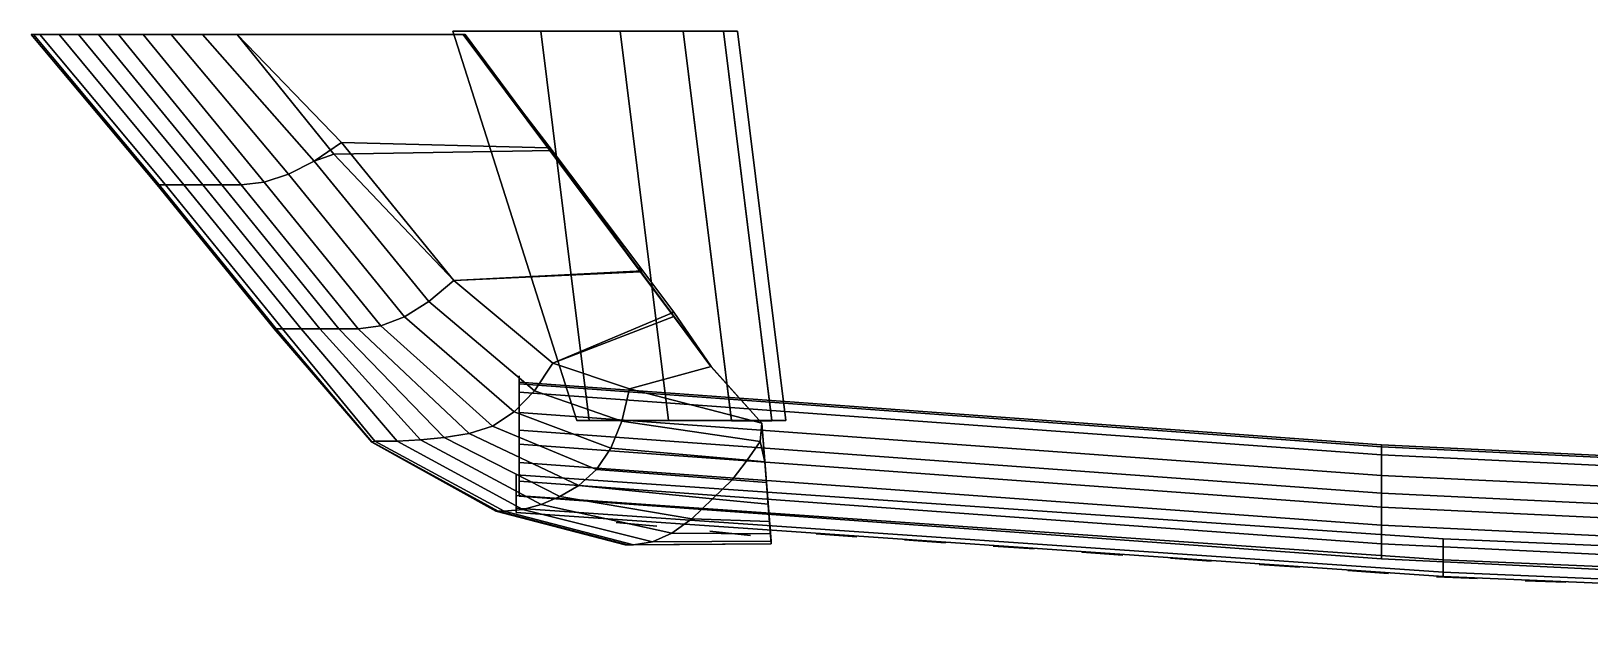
# Model space of a CAD drawing. Extents: x -138 to 138, y -27 to 0.
# Drawn here: x -138 to -68.1, y -26.8 to 0 of the extents above; entities that cross this region are included whole.
import ezdxf

# ---------------------------------------------------------------- set-up
doc = ezdxf.new("R2010")
doc.units = 0
for name, color, linetype in [('COSTURA', 2, 'CONTINUOUS'), ('COURO', 4, 'CONTINUOUS'), ('METAL', 180, 'CONTINUOUS')]:
    doc.layers.add(name, color=color, linetype=linetype)

msp = doc.modelspace()

# ---------------------------------------------------------------- meshes
at = {"layer": 'COSTURA'}
mesh = msp.add_polyface(dxfattribs=at)
corners = [(-111.754, -22.029, 4.713), (-109.93, -22.201, 4.713), (-109.93, -22.201, 5.452), (-111.754, -22.029, 5.452), (112.642, -22.029, 4.713), (112.642, -22.029, 5.452), (110.818, -22.201, 5.452), (110.818, -22.201, 4.713)]
mesh.append_faces([[corners[k] for k in face] for face in [(0, 1, 2, 3), (4, 5, 6, 7)]])
mesh = msp.add_polyface(dxfattribs=at)
corners = [(-111.754, -22.029, -4.341), (-109.93, -22.201, -4.341), (-109.93, -22.201, -3.601), (-111.754, -22.029, -3.601), (112.642, -22.029, -4.341), (112.642, -22.029, -3.601), (110.818, -22.201, -3.601), (110.818, -22.201, -4.341)]
mesh.append_faces([[corners[k] for k in face] for face in [(0, 1, 2, 3), (4, 5, 6, 7)]])
mesh = msp.add_polyface(dxfattribs=at)
corners = [(-107.566, -22.425, 4.713), (-105.743, -22.616, 4.713), (-105.743, -22.616, 5.452), (-107.566, -22.425, 5.452), (108.453, -22.425, 4.713), (108.453, -22.425, 5.452), (106.631, -22.616, 5.452), (106.631, -22.616, 4.713)]
mesh.append_faces([[corners[k] for k in face] for face in [(0, 1, 2, 3), (4, 5, 6, 7)]])
mesh = msp.add_polyface(dxfattribs=at)
corners = [(-107.566, -22.425, -4.341), (-105.743, -22.616, -4.341), (-105.743, -22.616, -3.601), (-107.566, -22.425, -3.601), (108.453, -22.425, -4.341), (108.453, -22.425, -3.601), (106.631, -22.616, -3.601), (106.631, -22.616, -4.341)]
mesh.append_faces([[corners[k] for k in face] for face in [(0, 1, 2, 3), (4, 5, 6, 7)]])
mesh = msp.add_polyface(dxfattribs=at)
corners = [(-100.971, -22.68, 4.749), (-100.971, -22.68, 5.489), (-102.798, -22.551, 5.489), (-102.798, -22.551, 4.749)]
mesh.append_faces([[corners[k] for k in face] for face in [(0, 1, 2, 3)]])
mesh = msp.add_polyface(dxfattribs=at)
corners = [(-100.971, -22.68, -4.401), (-100.971, -22.68, -3.661), (-102.798, -22.551, -3.661), (-102.798, -22.551, -4.401)]
mesh.append_faces([[corners[k] for k in face] for face in [(0, 1, 2, 3)]])
mesh = msp.add_polyface(dxfattribs=at)
corners = [(-96.995, -22.942, 4.749), (-96.995, -22.942, 5.489), (-98.823, -22.817, 5.489), (-98.823, -22.817, 4.749)]
mesh.append_faces([[corners[k] for k in face] for face in [(0, 1, 2, 3)]])
mesh = msp.add_polyface(dxfattribs=at)
corners = [(-96.995, -22.942, -4.401), (-96.995, -22.942, -3.661), (-98.823, -22.817, -3.661), (-98.823, -22.817, -4.401)]
mesh.append_faces([[corners[k] for k in face] for face in [(0, 1, 2, 3)]])
mesh = msp.add_polyface(dxfattribs=at)
corners = [(-93.019, -23.214, 4.749), (-93.019, -23.214, 5.489), (-94.847, -23.091, 5.489), (-94.847, -23.091, 4.749)]
mesh.append_faces([[corners[k] for k in face] for face in [(0, 1, 2, 3)]])
mesh = msp.add_polyface(dxfattribs=at)
corners = [(-93.019, -23.214, -4.401), (-93.019, -23.214, -3.661), (-94.847, -23.091, -3.661), (-94.847, -23.091, -4.401)]
mesh.append_faces([[corners[k] for k in face] for face in [(0, 1, 2, 3)]])
mesh = msp.add_polyface(dxfattribs=at)
corners = [(-89.043, -23.495, 4.749), (-89.043, -23.495, 5.489), (-90.871, -23.37, 5.489), (-90.871, -23.37, 4.749)]
mesh.append_faces([[corners[k] for k in face] for face in [(0, 1, 2, 3)]])
mesh = msp.add_polyface(dxfattribs=at)
corners = [(-89.043, -23.495, -4.401), (-89.043, -23.495, -3.661), (-90.871, -23.37, -3.661), (-90.871, -23.37, -4.401)]
mesh.append_faces([[corners[k] for k in face] for face in [(0, 1, 2, 3)]])
mesh = msp.add_polyface(dxfattribs=at)
corners = [(-85.067, -23.771, 4.749), (-85.067, -23.771, 5.489), (-86.895, -23.636, 5.489), (-86.895, -23.636, 4.749)]
mesh.append_faces([[corners[k] for k in face] for face in [(0, 1, 2, 3)]])
mesh = msp.add_polyface(dxfattribs=at)
corners = [(-85.067, -23.771, -4.401), (-85.067, -23.771, -3.661), (-86.895, -23.636, -3.661), (-86.895, -23.636, -4.401)]
mesh.append_faces([[corners[k] for k in face] for face in [(0, 1, 2, 3)]])
mesh = msp.add_polyface(dxfattribs=at)
corners = [(-81.091, -24.041, 4.749), (-81.091, -24.041, 5.489), (-82.919, -23.919, 5.489), (-82.919, -23.919, 4.749)]
mesh.append_faces([[corners[k] for k in face] for face in [(0, 1, 2, 3)]])
mesh = msp.add_polyface(dxfattribs=at)
corners = [(-81.091, -24.041, -4.401), (-81.091, -24.041, -3.661), (-82.919, -23.919, -3.661), (-82.919, -23.919, -4.401)]
mesh.append_faces([[corners[k] for k in face] for face in [(0, 1, 2, 3)]])
mesh = msp.add_polyface(dxfattribs=at)
corners = [(-77.116, -24.317, 4.749), (-77.116, -24.317, 5.489), (-78.943, -24.186, 5.489), (-78.943, -24.186, 4.749)]
mesh.append_faces([[corners[k] for k in face] for face in [(0, 1, 2, 3)]])
mesh = msp.add_polyface(dxfattribs=at)
corners = [(-77.116, -24.317, -4.401), (-77.116, -24.317, -3.661), (-78.943, -24.186, -3.661), (-78.943, -24.186, -4.401)]
mesh.append_faces([[corners[k] for k in face] for face in [(0, 1, 2, 3)]])
mesh = msp.add_polyface(dxfattribs=at)
corners = [(-73.138, -24.551, 4.749), (-73.138, -24.551, 5.489), (-74.969, -24.471, 5.489), (-74.969, -24.471, 4.749)]
mesh.append_faces([[corners[k] for k in face] for face in [(0, 1, 2, 3)]])
mesh = msp.add_polyface(dxfattribs=at)
corners = [(-73.138, -24.551, -4.401), (-73.138, -24.551, -3.661), (-74.969, -24.471, -3.661), (-74.969, -24.471, -4.401)]
mesh.append_faces([[corners[k] for k in face] for face in [(0, 1, 2, 3)]])
mesh = msp.add_polyface(dxfattribs=at)
corners = [(-69.162, -24.717, 4.749), (-69.162, -24.717, 5.489), (-70.993, -24.649, 5.489), (-70.993, -24.649, 4.749)]
mesh.append_faces([[corners[k] for k in face] for face in [(0, 1, 2, 3)]])
mesh = msp.add_polyface(dxfattribs=at)
corners = [(-69.162, -24.717, -4.401), (-69.162, -24.717, -3.661), (-70.993, -24.649, -3.661), (-70.993, -24.649, -4.401)]
mesh.append_faces([[corners[k] for k in face] for face in [(0, 1, 2, 3)]])
at = {"layer": 'COURO'}
mesh = msp.add_polyface(dxfattribs=at)
corners = [(115.962, -18.527, 10.275), (115.962, -18.248, 10.275), (115.962, -17.895, 10.086), (115.962, -17.615, 10.086), (115.962, -19.344, 9.823), (115.962, -19.064, 9.823), (115.962, -17.106, 8.994), (115.962, -16.827, 8.994), (115.962, -20.178, 8.313), (115.962, -19.898, 8.313), (115.962, -16.184, 5.701), (115.962, -15.905, 5.701), (115.962, -20.849, 5.636), (115.962, -20.569, 5.636), (115.962, -15.821, 3.093), (115.962, -15.541, 3.093), (115.962, -15.738, 0.518), (115.962, -15.459, 0.518), (115.962, -15.821, -2.058), (115.962, -15.541, -2.058), (115.962, -20.849, -4.601), (115.962, -20.569, -4.601), (115.962, -16.184, -4.666), (115.962, -15.905, -4.666), (115.962, -20.178, -7.277), (115.962, -19.898, -7.277), (115.962, -17.106, -7.959), (115.962, -16.827, -7.959), (115.962, -19.344, -8.787), (115.962, -19.064, -8.787), (115.962, -17.895, -9.051), (115.962, -17.615, -9.051), (115.962, -18.527, -9.239), (115.962, -18.248, -9.239), (77.283, -21.346, 10.275), (77.283, -20.714, 10.086), (77.283, -22.162, 9.823), (77.283, -19.925, 8.994), (77.283, -22.997, 8.313), (77.283, -19.003, 5.701), (77.283, -23.668, 5.636), (77.283, -23.668, 5.636), (77.283, -18.639, 3.093), (77.283, -18.557, 0.518), (77.283, -18.639, -2.058), (77.283, -23.668, -4.601), (77.283, -23.668, -4.601), (77.283, -19.003, -4.666), (77.283, -22.997, -7.277), (77.283, -19.925, -7.959), (77.283, -22.162, -8.787), (77.283, -20.714, -9.051), (77.283, -21.346, -9.239), (38.605, -23.205, 10.275), (38.605, -22.573, 10.086), (38.605, -24.021, 9.823), (38.605, -21.784, 8.994), (38.605, -24.856, 8.313), (38.605, -20.862, 5.701), (38.605, -25.527, 5.636), (38.605, -25.527, 5.636), (38.605, -20.498, 3.093), (38.605, -20.416, 0.518), (38.605, -20.498, -2.058), (38.605, -25.527, -4.601), (38.605, -25.527, -4.601), (38.605, -20.862, -4.666), (38.605, -24.856, -7.277), (38.605, -21.784, -7.959), (38.605, -24.021, -8.787), (38.605, -22.573, -9.051), (38.605, -23.205, -9.239), (-0.074, -23.825, 10.275), (-0.074, -23.192, 10.086), (-0.074, -24.641, 9.823), (-0.074, -22.404, 8.994), (-0.074, -25.475, 8.313), (-0.074, -21.482, 5.701), (-0.074, -26.146, 5.636), (-0.074, -26.146, 5.636), (-0.074, -21.118, 3.093), (-0.074, -21.035, 0.518), (-0.074, -21.118, -2.058), (-0.074, -26.146, -4.601), (-0.074, -26.146, -4.601), (-0.074, -21.482, -4.666), (-0.074, -25.475, -7.277), (-0.074, -22.404, -7.959), (-0.074, -24.641, -8.787), (-0.074, -23.192, -9.051), (-0.074, -23.825, -9.239), (-38.752, -23.205, 10.275), (-38.752, -22.573, 10.086), (-38.752, -24.021, 9.823), (-38.752, -21.784, 8.994), (-38.752, -24.856, 8.313), (-38.752, -20.862, 5.701), (-38.752, -25.527, 5.636), (-38.752, -25.527, 5.636), (-38.752, -20.498, 3.093), (-38.752, -20.416, 0.518), (-38.752, -20.498, -2.058), (-38.752, -25.527, -4.601), (-38.752, -25.527, -4.601), (-38.752, -20.862, -4.666), (-38.752, -24.856, -7.277), (-38.752, -21.784, -7.959), (-38.752, -24.021, -8.787), (-38.752, -22.573, -9.051), (-38.752, -23.205, -9.239), (-77.431, -21.346, 10.275), (-77.431, -20.714, 10.086), (-77.431, -22.162, 9.823), (-77.431, -19.925, 8.994), (-77.431, -22.997, 8.313), (-77.431, -19.003, 5.701), (-77.431, -23.668, 5.636), (-77.431, -23.668, 5.636), (-77.431, -18.639, 3.093), (-77.431, -18.557, 0.518), (-77.431, -18.639, -2.058), (-77.431, -23.668, -4.601), (-77.431, -23.668, -4.601), (-77.431, -19.003, -4.666), (-77.431, -22.997, -7.277), (-77.431, -19.925, -7.959), (-77.431, -22.162, -8.787), (-77.431, -20.714, -9.051), (-77.431, -21.346, -9.239), (-116.11, -18.248, 10.275), (-116.11, -17.615, 10.086), (-116.11, -19.064, 9.823), (-116.11, -16.827, 8.994), (-116.11, -19.898, 8.313), (-116.11, -15.905, 5.701), (-116.11, -20.569, 5.636), (-116.11, -20.569, 5.636), (-116.11, -15.541, 3.093), (-116.11, -15.459, 0.518), (-116.11, -15.541, -2.058), (-116.11, -20.569, -4.601), (-116.11, -20.569, -4.601), (-116.11, -15.905, -4.666), (-116.11, -19.898, -7.277), (-116.11, -16.827, -7.959), (-116.11, -19.064, -8.787), (-116.11, -17.615, -9.051), (-116.11, -18.248, -9.239), (-116.11, -18.527, 10.275), (-116.11, -17.895, 10.086), (-116.11, -19.344, 9.823), (-116.11, -17.106, 8.994), (-116.11, -20.178, 8.313), (-116.11, -16.184, 5.701), (-116.11, -20.849, 5.636), (-116.11, -20.849, 5.636), (-116.11, -15.821, 3.093), (-116.11, -15.738, 0.518), (-116.11, -15.821, -2.058), (-116.11, -20.849, -4.601), (-116.11, -20.849, -4.601), (-116.11, -16.184, -4.666), (-116.11, -20.178, -7.277), (-116.11, -17.106, -7.959), (-116.11, -19.344, -8.787), (-116.11, -17.895, -9.051), (-116.11, -18.527, -9.239)]
mesh.append_faces([[corners[k] for k in face] for face in [(135, 154, 152, 133), (133, 152, 150, 131), (130, 149, 151, 132), (134, 153, 156, 137), (21, 20, 24, 25), (25, 24, 28, 29), (29, 28, 32, 33), (33, 32, 30, 31), (31, 30, 26, 27), (27, 26, 22, 23), (23, 22, 18, 19), (19, 18, 16, 17), (13, 12, 20, 21), (131, 150, 148, 129), (129, 148, 149, 130), (132, 151, 153, 134), (17, 16, 14, 15), (13, 9, 8, 12), (9, 5, 4, 8), (3, 7, 6, 2), (11, 15, 14, 10), (140, 143, 162, 159), (143, 145, 164, 162), (145, 147, 166, 164), (147, 146, 165, 166), (146, 144, 163, 165), (144, 142, 161, 163), (142, 139, 158, 161), (139, 138, 157, 158), (136, 141, 160, 155), (5, 1, 0, 4), (1, 3, 2, 0), (7, 11, 10, 6), (138, 137, 156, 157), (114, 152, 154, 116), (112, 150, 152, 114), (113, 151, 149, 111), (118, 156, 153, 115), (48, 24, 20, 45), (50, 28, 24, 48), (52, 32, 28, 50), (51, 30, 32, 52), (49, 26, 30, 51), (47, 22, 26, 49), (44, 18, 22, 47), (43, 16, 18, 44), (46, 20, 12, 41), (110, 148, 150, 112), (111, 149, 148, 110), (115, 153, 151, 113), (42, 14, 16, 43), (95, 114, 116, 97), (76, 95, 97, 78), (57, 76, 78, 59), (38, 57, 59, 40), (8, 38, 40, 12), (93, 112, 114, 95), (74, 93, 95, 76), (55, 74, 76, 57), (36, 55, 57, 38), (4, 36, 38, 8), (94, 113, 111, 92), (75, 94, 92, 73), (56, 75, 73, 54), (37, 56, 54, 35), (6, 37, 35, 2), (99, 118, 115, 96), (80, 99, 96, 77), (61, 80, 77, 58), (42, 61, 58, 39), (14, 42, 39, 10), (67, 48, 45, 64), (86, 67, 64, 83), (105, 86, 83, 102), (124, 105, 102, 121), (162, 124, 121, 159), (69, 50, 48, 67), (88, 69, 67, 86), (107, 88, 86, 105), (126, 107, 105, 124), (164, 126, 124, 162), (71, 52, 50, 69), (90, 71, 69, 88), (109, 90, 88, 107), (128, 109, 107, 126), (166, 128, 126, 164), (70, 51, 52, 71), (89, 70, 71, 90), (108, 89, 90, 109), (127, 108, 109, 128), (165, 127, 128, 166), (68, 49, 51, 70), (87, 68, 70, 89), (106, 87, 89, 108), (125, 106, 108, 127), (163, 125, 127, 165), (66, 47, 49, 68), (85, 66, 68, 87), (104, 85, 87, 106), (123, 104, 106, 125), (161, 123, 125, 163), (63, 44, 47, 66), (82, 63, 66, 85), (101, 82, 85, 104), (120, 101, 104, 123), (158, 120, 123, 161), (62, 43, 44, 63), (81, 62, 63, 82), (100, 81, 82, 101), (119, 100, 101, 120), (157, 119, 120, 158), (65, 46, 41, 60), (84, 65, 60, 79), (103, 84, 79, 98), (122, 103, 98, 117), (160, 122, 117, 155), (91, 110, 112, 93), (72, 91, 93, 74), (53, 72, 74, 55), (34, 53, 55, 36), (0, 34, 36, 4), (92, 111, 110, 91), (73, 92, 91, 72), (54, 73, 72, 53), (35, 54, 53, 34), (2, 35, 34, 0), (96, 115, 113, 94), (77, 96, 94, 75), (58, 77, 75, 56), (39, 58, 56, 37), (10, 39, 37, 6), (61, 42, 43, 62), (80, 61, 62, 81), (99, 80, 81, 100), (118, 99, 100, 119), (156, 118, 119, 157)]])
mesh = msp.add_polyface(dxfattribs=at)
corners = [(116.097, -19.893, 7.136), (116.097, -19.893, 7.136), (116.097, -19.893, 7.136), (116.097, -20.83, 6.907), (116.097, -20.83, 6.907), (116.097, -20.83, 6.907), (116.097, -21.392, 6.22), (116.097, -21.392, 6.22), (116.097, -21.392, 6.22), (116.097, -21.58, 5.076), (116.097, -21.58, 5.076), (116.097, -21.58, 5.076), (116.097, -21.58, 0.538), (116.097, -21.58, 0.538), (116.097, -21.58, -4), (116.097, -21.58, -4), (116.097, -21.58, -4), (116.097, -21.392, -5.144), (116.097, -21.392, -5.144), (116.097, -21.392, -5.144), (116.097, -20.83, -5.831), (116.097, -20.83, -5.831), (116.097, -20.83, -5.831), (116.097, -19.893, -6.06), (116.097, -19.893, -6.06), (116.097, -19.893, -6.06), (116.097, -19.893, 0.538), (116.097, -19.893, 0.538), (80.22, -23.708, 6.907), (80.22, -23.708, 6.907), (80.22, -23.708, 6.907), (80.22, -23.708, 6.907), (80.22, -24.27, 6.22), (80.22, -24.27, 6.22), (80.22, -24.27, 6.22), (80.22, -24.27, 6.22), (80.22, -24.457, 5.076), (80.22, -24.457, 5.076), (80.22, -24.457, 5.076), (80.22, -24.457, 0.538), (80.22, -24.457, -4), (80.22, -24.457, -4), (80.22, -24.457, -4), (80.22, -24.27, -5.144), (80.22, -24.27, -5.144), (80.22, -24.27, -5.144), (80.22, -24.27, -5.144), (80.22, -23.708, -5.831), (80.22, -23.708, -5.831), (80.22, -23.708, -5.831), (80.22, -23.708, -5.831), (80.22, -22.771, 7.136), (80.22, -22.771, 7.136), (80.22, -22.771, 7.136), (80.22, -22.771, -6.06), (80.22, -22.771, -6.06), (80.22, -22.771, -6.06), (80.22, -22.771, 0.538), (43.204, -24.497, 7.136), (43.204, -24.497, 7.136), (43.204, -24.497, 7.136), (43.204, -25.434, 6.907), (43.204, -25.434, 6.907), (43.204, -25.434, 6.907), (43.204, -25.434, 6.907), (43.204, -25.996, 6.22), (43.204, -25.996, 6.22), (43.204, -25.996, 6.22), (43.204, -25.996, 6.22), (43.204, -26.184, 5.076), (43.204, -26.184, 5.076), (43.204, -26.184, 5.076), (43.204, -26.184, 0.538), (43.204, -26.184, -4), (43.204, -26.184, -4), (43.204, -26.184, -4), (43.204, -25.996, -5.144), (43.204, -25.996, -5.144), (43.204, -25.996, -5.144), (43.204, -25.996, -5.144), (43.204, -25.434, -5.831), (43.204, -25.434, -5.831), (43.204, -25.434, -5.831), (43.204, -25.434, -5.831), (43.204, -24.497, -6.06), (43.204, -24.497, -6.06), (43.204, -24.497, -6.06), (43.204, -24.497, 0.538), (5.05, -25.073, 7.136), (5.05, -25.073, 7.136), (5.05, -25.073, 7.136), (5.05, -26.01, 6.907), (5.05, -26.01, 6.907), (5.05, -26.01, 6.907), (5.05, -26.01, 6.907), (5.05, -26.572, 6.22), (5.05, -26.572, 6.22), (5.05, -26.572, 6.22), (5.05, -26.572, 6.22), (5.05, -26.759, 5.076), (5.05, -26.759, 5.076), (5.05, -26.759, 5.076), (5.05, -26.759, 0.538), (5.05, -26.759, -4), (5.05, -26.759, -4), (5.05, -26.759, -4), (5.05, -26.572, -5.144), (5.05, -26.572, -5.144), (5.05, -26.572, -5.144), (5.05, -26.572, -5.144), (5.05, -26.01, -5.831), (5.05, -26.01, -5.831), (5.05, -26.01, -5.831), (5.05, -26.01, -5.831), (5.05, -25.073, -6.06), (5.05, -25.073, -6.06), (5.05, -25.073, -6.06), (5.05, -25.073, 0.538), (-34.243, -24.497, 7.136), (-34.243, -24.497, 7.136), (-34.243, -24.497, 7.136), (-34.243, -24.497, -6.06), (-34.243, -24.497, -6.06), (-34.243, -24.497, -6.06), (-34.243, -25.434, 6.907), (-34.243, -25.434, 6.907), (-34.243, -25.434, 6.907), (-34.243, -25.434, 6.907), (-34.243, -25.996, 6.22), (-34.243, -25.996, 6.22), (-34.243, -25.996, 6.22), (-34.243, -25.996, 6.22), (-34.243, -26.184, 5.076), (-34.243, -26.184, 5.076), (-34.243, -26.184, 5.076), (-34.243, -26.184, 0.538), (-34.243, -24.497, 0.538), (-34.243, -26.184, -4), (-34.243, -26.184, -4), (-34.243, -26.184, -4), (-34.243, -25.996, -5.144), (-34.243, -25.996, -5.144), (-34.243, -25.996, -5.144), (-34.243, -25.996, -5.144), (-34.243, -25.434, -5.831), (-34.243, -25.434, -5.831), (-34.243, -25.434, -5.831), (-34.243, -25.434, -5.831), (-74.674, -22.771, 7.136), (-74.674, -22.771, 7.136), (-74.674, -22.771, 7.136), (-74.674, -22.771, 0.538), (-74.674, -22.771, -6.06), (-74.674, -22.771, -6.06), (-74.674, -22.771, -6.06), (-74.674, -23.708, 6.907), (-74.674, -23.708, 6.907), (-74.674, -23.708, 6.907), (-74.674, -23.708, 6.907), (-74.674, -24.27, 6.22), (-74.674, -24.27, 6.22), (-74.674, -24.27, 6.22), (-74.674, -24.27, 6.22), (-74.674, -24.457, 5.076), (-74.674, -24.457, 5.076), (-74.674, -24.457, 5.076), (-74.674, -24.457, 0.538), (-74.674, -24.457, -4), (-74.674, -24.457, -4), (-74.674, -24.457, -4), (-74.674, -24.27, -5.144), (-74.674, -24.27, -5.144), (-74.674, -24.27, -5.144), (-74.674, -24.27, -5.144), (-74.674, -23.708, -5.831), (-74.674, -23.708, -5.831), (-74.674, -23.708, -5.831), (-74.674, -23.708, -5.831), (-116.245, -19.893, 7.136), (-116.245, -19.893, 7.136), (-116.245, -19.893, 7.136), (-116.245, -20.83, 6.907), (-116.245, -20.83, 6.907), (-116.245, -20.83, 6.907), (-116.245, -21.392, 6.22), (-116.245, -21.392, 6.22), (-116.245, -21.392, 6.22), (-116.245, -21.58, 5.076), (-116.245, -21.58, 5.076), (-116.245, -21.58, 5.076), (-116.245, -21.58, 0.538), (-116.245, -21.58, 0.538), (-116.245, -19.893, 0.538), (-116.245, -19.893, 0.538), (-116.245, -21.58, -4), (-116.245, -21.58, -4), (-116.245, -21.58, -4), (-116.245, -21.392, -5.144), (-116.245, -21.392, -5.144), (-116.245, -21.392, -5.144), (-116.245, -20.83, -5.831), (-116.245, -20.83, -5.831), (-116.245, -20.83, -5.831), (-116.245, -19.893, -6.06), (-116.245, -19.893, -6.06), (-116.245, -19.893, -6.06)]
mesh.append_faces([[corners[k] for k in face] for face in [(205, 202, 199, 196), (205, 196, 191, 193), (14, 17, 20, 23), (14, 23, 26, 12), (186, 183, 180, 189), (191, 189, 180, 193), (3, 6, 9, 0), (26, 0, 9, 12), (57, 27, 25, 56), (54, 24, 22, 49), (43, 18, 16, 40), (47, 21, 19, 44), (41, 15, 13, 39), (39, 13, 10, 37), (30, 5, 1, 51), (36, 11, 7, 32), (33, 8, 4, 28), (53, 2, 27, 57), (87, 57, 56, 86), (117, 87, 86, 115), (136, 117, 115, 121), (151, 136, 121, 152), (192, 151, 152, 203), (84, 55, 50, 82), (114, 85, 83, 111), (122, 116, 112, 144), (153, 123, 145, 174), (204, 154, 175, 200), (76, 45, 42, 73), (106, 78, 75, 103), (141, 109, 105, 137), (171, 143, 139, 167), (198, 173, 169, 194), (80, 48, 46, 77), (110, 81, 79, 107), (146, 113, 108, 140), (176, 147, 142, 170), (201, 177, 172, 197), (74, 41, 39, 72), (104, 74, 72, 102), (138, 104, 102, 135), (168, 138, 135, 166), (195, 168, 166, 190), (72, 39, 37, 70), (102, 72, 70, 100), (135, 102, 100, 133), (166, 135, 133, 164), (190, 166, 164, 188), (63, 31, 52, 58), (92, 64, 59, 88), (124, 93, 90, 119), (155, 125, 120, 149), (181, 156, 150, 179), (69, 38, 34, 65), (99, 71, 67, 95), (132, 101, 98, 129), (163, 134, 131, 160), (187, 165, 162, 185), (66, 35, 29, 61), (96, 68, 62, 91), (128, 97, 94, 126), (159, 130, 127, 157), (184, 161, 158, 182), (60, 53, 57, 87), (89, 60, 87, 117), (118, 89, 117, 136), (148, 118, 136, 151), (178, 148, 151, 192)]])
at = {"layer": 'METAL'}
mesh = msp.add_polyface(dxfattribs=at)
corners = [(-132.977, -0.142, -12.576), (-134.083, -0.142, -11.469), (-118.618, -0.142, -14), (-131.72, -0.142, -13.367), (-130.313, -0.142, -13.842), (-128.755, -0.142, -14), (-125.306, -5.824, -13.313), (-124.431, -5.522, -14), (-119.04, -11.183, -13.465), (-120.171, -12.13, -13.313), (-130.313, -0.142, -13.842), (-128.755, -0.142, -14), (-126.463, -6.417, -12.856), (-121.262, -12.807, -12.856), (-127.554, -6.772, -12.095), (-122.314, -13.213, -12.095), (-128.579, -6.89, -11.029), (-123.326, -13.348, -11.029), (-131.72, -0.142, -13.367), (-132.977, -0.142, -12.576), (-134.083, -0.142, -11.469), (-118.596, -0.142, -11.62), (-134.986, -0.142, -10.196), (-118.54, -0.142, -2.098), (-118.543, -0.142, -4.478), (-137.612, -0.142, -4.478), (-137.903, -0.142, -2.098), (-131.147, -6.89, -6.438), (-131.977, -6.89, -4.298), (-137.612, -0.142, -4.478), (-136.75, -0.142, -6.701), (-118.576, -0.142, -9.239), (-135.874, -0.142, -8.607), (-118.558, -0.142, -6.859), (-136.75, -0.142, -6.701), (-118.539, -0.142, 0.282), (-138, -0.142, 0.282), (-132.257, -6.89, -2.007), (-132.35, -6.89, 0.285), (-138, -0.142, 0.282), (-137.903, -0.142, -2.098), (-130.304, -6.89, -8.273), (-135.874, -0.142, -8.607), (-129.448, -6.89, -9.803), (-134.986, -0.142, -10.196), (-118.618, -0.142, 14.565), (-134.083, -0.142, 12.034), (-132.977, -0.142, 13.141), (-131.72, -0.142, 13.932), (-130.313, -0.142, 14.406), (-128.755, -0.142, 14.565), (-125.306, -5.824, 13.883), (-120.171, -12.13, 13.883), (-119.04, -11.183, 14.035), (-124.085, -4.996, 14.035), (-130.313, -0.142, 14.406), (-128.755, -0.142, 14.565), (-126.463, -6.417, 13.426), (-121.262, -12.807, 13.426), (-127.554, -6.772, 12.665), (-122.314, -13.213, 12.665), (-131.72, -0.142, 13.932), (-132.977, -0.142, 13.141), (-134.083, -0.142, 12.034), (-128.579, -6.89, 11.599), (-118.596, -0.142, 12.184), (-134.986, -0.142, 10.761), (-118.54, -0.142, 2.663), (-137.903, -0.142, 2.663), (-137.612, -0.142, 5.043), (-118.543, -0.142, 5.043), (-131.147, -6.89, 7.008), (-136.75, -0.142, 7.265), (-137.612, -0.142, 5.043), (-131.977, -6.89, 4.869), (-118.576, -0.142, 9.804), (-135.874, -0.142, 9.171), (-118.558, -0.142, 7.423), (-136.75, -0.142, 7.265), (-132.257, -6.89, 2.577), (-137.903, -0.142, 2.663), (-130.304, -6.89, 8.843), (-135.874, -0.142, 9.171), (-129.448, -6.89, 10.373), (-134.986, -0.142, 10.761), (-114.636, -5.355, -13.848), (-118.618, -0.142, -14), (-118.596, -0.142, -11.62), (-114.636, -5.46, -11.492), (-118.576, -0.142, -9.239), (-114.639, -5.44, -9.139), (-118.558, -0.142, -6.859), (-114.643, -5.419, -6.785), (-118.543, -0.142, -4.478), (-114.648, -5.398, -4.43), (-118.54, -0.142, -2.098), (-114.664, -5.378, -2.074), (-118.539, -0.142, 0.282), (-114.679, -5.357, 0.283), (-118.54, -0.142, 2.663), (-114.696, -5.337, 2.641), (-118.618, -0.142, -14), (-114.636, -5.355, -13.848), (-118.543, -0.142, 5.043), (-114.709, -5.316, 4.991), (-118.558, -0.142, 7.423), (-114.734, -5.296, 7.346), (-118.576, -0.142, 9.804), (-114.761, -5.275, 9.701), (-118.596, -0.142, 12.184), (-114.789, -5.255, 12.056), (-118.618, -0.142, 14.565), (-114.819, -5.234, 14.398), (-118.618, -0.142, 14.565), (-114.819, -5.234, 14.398), (-110.57, -10.747, -13.689), (-110.672, -10.793, 14.215), (-112.966, -17.465, -11.712), (-113.525, -17.465, -12.337), (-119.08, 0, -12.337), (-115.137, 0, -11.712), (-113.525, -17.465, 13.181), (-112.966, -17.465, 12.556), (-115.137, 0, 12.556), (-119.08, 0, 13.181), (-111.58, 0, -9.9), (-115.137, 0, -11.712), (-119.08, 0, -12.337), (-119.08, 0, 13.181), (-115.137, 0, 12.556), (-106.945, 0, -3.521)]
mesh.append_faces([[corners[k] for k in face] for face in [(0, 1, 2, 3), (4, 3, 2, 5), (6, 7, 8, 9), (10, 11, 7, 6), (12, 6, 9, 13), (14, 12, 13, 15), (16, 14, 15, 17), (18, 10, 6, 12), (19, 18, 12, 14), (20, 19, 14, 16), (21, 2, 1, 22), (23, 24, 25, 26), (27, 28, 29, 30), (31, 21, 22, 32), (33, 31, 32, 34), (24, 33, 34, 25), (35, 23, 26, 36), (37, 38, 39, 40), (28, 37, 40, 29), (41, 27, 30, 42), (43, 41, 42, 44), (16, 43, 44, 20), (45, 46, 47, 48), (45, 48, 49, 50), (51, 52, 53, 54), (55, 51, 54, 56), (57, 58, 52, 51), (59, 60, 58, 57), (61, 57, 51, 55), (62, 59, 57, 61), (63, 64, 59, 62), (65, 66, 46, 45), (67, 68, 69, 70), (71, 72, 73, 74), (75, 76, 66, 65), (77, 78, 76, 75), (70, 69, 78, 77), (35, 36, 68, 67), (79, 80, 39, 38), (74, 73, 80, 79), (81, 82, 72, 71), (83, 84, 82, 81), (64, 63, 84, 83), (85, 86, 87, 88), (88, 87, 89, 90), (90, 89, 91, 92), (91, 93, 94, 92), (93, 95, 96, 94), (95, 97, 98, 96), (97, 99, 100, 98), (7, 11, 101, 102), (99, 103, 104, 100), (103, 105, 106, 104), (105, 107, 108, 106), (107, 109, 110, 108), (109, 111, 112, 110), (113, 56, 54, 114), (102, 115, 8, 7), (53, 116, 114, 54), (117, 118, 119, 120), (121, 122, 123, 124), (125, 126, 127, 127), (127, 128, 129, 130)]])
mesh = msp.add_polyface(dxfattribs=at)
corners = [(-105.222, -17.581, -13.465), (-111.166, -16.048, -13.465), (-107.503, -15.041, -13.564), (-105.221, -17.581, -11.173), (-105.222, -17.581, -13.465), (-107.503, -15.041, -13.564), (-107.503, -15.041, -11.261), (-105.225, -17.579, -2.007), (-105.221, -17.58, -4.298), (-107.503, -15.041, -4.341), (-107.511, -15.042, -2.029), (-105.221, -17.58, -8.882), (-107.503, -15.041, -8.957), (-105.221, -17.58, -6.59), (-107.503, -15.041, -6.65), (-105.229, -17.579, 0.285), (-107.513, -15.042, 0.284), (-111.166, -16.048, 14.035), (-105.222, -17.581, 14.035), (-107.503, -15.041, 14.076), (-107.503, -15.041, 4.894), (-105.221, -17.58, 4.868), (-105.225, -17.579, 2.577), (-107.515, -15.042, 2.6), (-105.222, -17.581, 14.035), (-105.221, -17.581, 11.744), (-107.503, -15.041, 11.811), (-107.503, -15.041, 14.076), (-105.221, -17.58, 9.452), (-107.503, -15.041, 9.505), (-105.221, -17.58, 7.16), (-107.503, -15.041, 7.199), (-114.595, -14.89, -13.465), (-109.168, -12.595, -13.635), (-110.672, -10.793, 14.215), (-110.681, -10.773, 11.918), (-114.789, -5.255, 12.056), (-114.819, -5.234, 14.398), (-110.69, -10.753, 9.591), (-114.761, -5.275, 9.701), (-110.7, -10.732, 7.264), (-114.734, -5.296, 7.346), (-110.711, -10.712, 4.937), (-114.709, -5.316, 4.991), (-110.734, -10.691, 2.618), (-114.696, -5.337, 2.641), (-110.747, -10.671, 0.284), (-114.679, -5.357, 0.283), (-110.761, -10.65, -2.049), (-114.664, -5.378, -2.074), (-110.772, -10.63, -4.381), (-114.648, -5.398, -4.43), (-110.792, -10.609, -6.712), (-114.643, -5.419, -6.785), (-110.812, -10.589, -9.041), (-114.639, -5.44, -9.139), (-110.833, -10.569, -11.369), (-114.636, -5.46, -11.492), (-110.57, -10.747, -13.689), (-114.636, -5.355, -13.848), (-109.186, -12.781, 11.867), (-109.177, -12.797, 14.149), (-109.196, -12.764, 9.55), (-109.205, -12.747, 7.234), (-109.216, -12.73, 4.917), (-109.238, -12.713, 2.61), (-109.249, -12.696, 0.284), (-109.26, -12.679, -2.04), (-109.266, -12.662, -4.363), (-109.281, -12.646, -6.683), (-109.296, -12.629, -9.002), (-109.312, -12.612, -11.32), (-109.168, -12.595, -13.635), (-109.177, -12.797, 14.149), (-114.595, -14.89, 14.035), (-104.15, -17.465, 0.422), (-104.775, -17.465, -3.521), (-106.945, 0, -3.521), (-106.321, 0, 0.422), (-106.587, -17.465, -7.078), (-108.758, 0, -7.078), (-109.41, -17.465, -9.9), (-111.58, 0, -9.9), (-112.966, -17.465, -11.712), (-115.137, 0, -11.712), (-112.966, -17.465, 12.556), (-109.41, -17.465, 10.744), (-111.58, 0, 10.744), (-115.137, 0, 12.556), (-106.587, -17.469, 7.921), (-108.758, 0, 7.921), (-104.775, -17.469, 4.365), (-106.945, 0, 4.365), (-106.945, 0, -3.521), (-108.758, 0, -7.078), (-111.58, 0, -9.9), (-119.08, 0, -12.337), (-115.137, 0, 12.556), (-111.58, 0, 10.744), (-108.758, 0, 7.921), (-106.945, 0, 4.365), (-106.321, 0, 0.422)]
mesh.append_faces([[corners[k] for k in face] for face in [(0, 1, 2, 2), (3, 4, 5, 6), (7, 8, 9, 10), (11, 3, 6, 12), (13, 11, 12, 14), (8, 13, 14, 9), (15, 7, 10, 16), (17, 18, 19, 19), (20, 21, 22, 23), (24, 25, 26, 27), (25, 28, 29, 26), (28, 30, 31, 29), (30, 21, 20, 31), (22, 15, 16, 23), (2, 1, 32, 33), (34, 35, 36, 37), (35, 38, 39, 36), (38, 40, 41, 39), (40, 42, 43, 41), (42, 44, 45, 43), (44, 46, 47, 45), (46, 48, 49, 47), (48, 50, 51, 49), (51, 50, 52, 53), (53, 52, 54, 55), (55, 54, 56, 57), (56, 58, 59, 57), (27, 26, 60, 61), (26, 29, 62, 60), (29, 31, 63, 62), (31, 20, 64, 63), (20, 23, 65, 64), (23, 16, 66, 65), (66, 16, 10, 67), (67, 10, 9, 68), (68, 9, 14, 69), (69, 14, 12, 70), (70, 12, 6, 71), (71, 6, 5, 72), (58, 56, 71, 72), (71, 56, 54, 70), (70, 54, 52, 69), (69, 52, 50, 68), (68, 50, 48, 67), (67, 48, 46, 66), (66, 46, 44, 65), (65, 44, 42, 64), (42, 40, 63, 64), (40, 38, 62, 63), (38, 35, 60, 62), (35, 34, 61, 60), (17, 19, 73, 74), (75, 76, 77, 78), (76, 79, 80, 77), (79, 81, 82, 80), (81, 83, 84, 82), (85, 86, 87, 88), (86, 89, 90, 87), (89, 91, 92, 90), (91, 75, 78, 92), (93, 94, 95, 96), (97, 98, 99, 93), (93, 99, 100, 101)]])
mesh = msp.add_polyface(dxfattribs=at)
corners = [(-104.802, -22.99, -2.58), (-104.802, -22.99, -2.007), (-104.802, -22.99, 0.285), (-104.802, -22.99, -2.007), (-104.802, -22.99, 2.577), (-104.802, -22.99, 3.15), (-104.802, -22.99, 4.869), (105.074, -17.581, -13.465), (105.152, -18.405, -13.314), (104.941, -19.315, -12.858), (104.869, -20.246, -12.1), (104.792, -21.22, -11.038), (105.152, -18.405, -13.314), (105.743, -19.243, -12.861), (104.941, -19.315, -12.858), (104.869, -20.246, -12.1), (106.414, -20.127, -12.111), (104.792, -21.22, -11.038), (107.296, -20.971, -11.067), (104.654, -22.99, -4.298), (104.654, -22.99, -2.58), (104.654, -22.99, -4.298), (105.073, -17.58, -4.298), (104.654, -22.99, -2.007), (105.077, -17.579, -2.007), (104.663, -22.879, -6.438), (109.992, -22.909, -6.44), (110.83, -23.038, -4.298), (104.654, -22.99, -4.298), (105.073, -17.581, -11.173), (107.355, -15.041, -11.261), (107.355, -15.041, -13.564), (105.074, -17.581, -13.465), (105.077, -17.579, -2.007), (107.363, -15.042, -2.029), (107.355, -15.041, -4.341), (105.073, -17.58, -4.298), (104.732, -21.994, -9.808), (105.073, -17.581, -11.173), (104.654, -22.99, -2.007), (104.654, -22.99, -2.58), (104.654, -22.99, -4.298), (104.654, -22.99, -2.58), (104.654, -22.99, -2.007), (104.654, -22.99, -4.298), (104.654, -22.99, 0.285), (104.654, -22.99, -2.007), (104.654, -22.99, 0.285), (105.081, -17.579, 0.285), (111.11, -23.038, -2.007), (104.654, -22.99, -2.007), (104.689, -22.547, -8.275), (109.123, -22.521, -8.282), (104.732, -21.994, -9.808), (108.224, -21.875, -9.825), (105.073, -17.58, -8.882), (107.355, -15.041, -8.957), (105.073, -17.58, -6.59), (107.355, -15.041, -6.65), (105.081, -17.579, 0.285), (107.365, -15.042, 0.284), (104.689, -22.547, -8.275), (105.073, -17.58, -8.882), (104.663, -22.879, -6.438), (105.073, -17.58, -6.59), (111.018, -16.048, 14.035), (107.355, -15.041, 14.076), (105.074, -17.581, 14.035), (105.074, -17.581, 14.035), (104.792, -21.22, 11.608), (104.869, -20.246, 12.67), (104.941, -19.315, 13.429), (105.152, -18.405, 13.884), (105.074, -17.581, 14.035), (104.941, -19.315, 13.429), (107.355, -15.041, 4.894), (107.367, -15.042, 2.6), (105.077, -17.579, 2.577), (105.073, -17.58, 4.868), (105.152, -18.405, 13.884), (104.941, -19.315, 13.429), (105.743, -19.243, 13.431), (104.869, -20.246, 12.67), (106.414, -20.127, 12.681), (104.792, -21.22, 11.608), (107.296, -20.971, 11.638), (104.654, -22.99, 4.869), (105.073, -17.58, 4.868), (104.654, -22.99, 4.868), (104.654, -22.99, 3.15), (104.654, -22.99, 4.868), (104.654, -22.99, 3.15), (104.654, -22.99, 2.577), (104.654, -22.99, 3.15), (104.654, -22.99, 2.577), (105.077, -17.579, 2.577), (104.663, -22.879, 7.009), (104.654, -22.99, 4.869), (110.83, -23.038, 4.869), (109.992, -22.909, 7.01), (105.074, -17.581, 14.035), (107.355, -15.041, 14.076), (107.355, -15.041, 11.811), (105.073, -17.581, 11.744), (104.732, -21.994, 10.378), (105.073, -17.581, 11.744), (104.654, -22.99, 2.577), (104.654, -22.99, 4.869), (104.654, -22.99, 3.15), (104.654, -22.99, 2.577), (104.654, -22.99, 2.577), (111.11, -23.038, 2.577), (104.689, -22.547, 8.845), (109.123, -22.521, 8.852), (104.732, -21.994, 10.378), (108.224, -21.875, 10.395), (107.355, -15.041, 9.505), (105.073, -17.58, 9.452), (107.355, -15.041, 7.199), (105.073, -17.58, 7.16), (104.689, -22.547, 8.845), (105.073, -17.58, 9.452), (104.663, -22.879, 7.009), (105.073, -17.58, 7.16), (104.002, -17.465, 0.422), (106.173, 0, 0.422), (106.797, 0, -3.521), (104.627, -17.465, -3.521), (108.61, 0, -7.078), (106.439, -17.465, -7.078), (106.439, -17.469, 7.921), (108.61, 0, 7.921), (106.797, 0, 4.365), (104.627, -17.469, 4.365), (104.002, -17.465, 0.422), (104.627, -17.465, -3.521), (106.439, -17.465, -7.078), (112.819, -17.465, -11.712), (104.627, -17.469, 4.365), (106.439, -17.469, 7.921), (106.797, 0, 4.365), (108.61, 0, 7.921), (106.797, 0, -3.521), (106.173, 0, 0.422)]
mesh.append_faces([[corners[k] for k in face] for face in [(0, 1, 2, 3), (4, 5, 6, 6), (7, 8, 9, 10), (7, 10, 11, 11), (12, 13, 14, 14), (15, 14, 13, 16), (17, 15, 16, 18), (19, 20, 21, 22), (23, 24, 22, 21), (25, 26, 27, 28), (29, 30, 31, 32), (33, 34, 35, 36), (37, 38, 7, 11), (39, 40, 41, 41), (42, 43, 44, 44), (40, 39, 45, 46), (47, 48, 24, 23), (28, 27, 49, 50), (51, 52, 26, 25), (53, 54, 52, 51), (17, 18, 54, 53), (55, 56, 30, 29), (57, 58, 56, 55), (36, 35, 58, 57), (59, 60, 34, 33), (61, 62, 38, 37), (63, 64, 62, 61), (19, 22, 64, 63), (65, 66, 67, 67), (68, 69, 70, 71), (72, 73, 74, 74), (75, 76, 77, 78), (79, 80, 81, 81), (82, 83, 81, 80), (84, 85, 83, 82), (86, 87, 88, 89), (90, 91, 92, 93), (94, 88, 87, 95), (96, 97, 98, 99), (100, 101, 102, 103), (104, 69, 68, 105), (106, 107, 108, 108), (91, 90, 109, 109), (47, 94, 95, 48), (97, 110, 111, 98), (112, 96, 99, 113), (114, 112, 113, 115), (84, 114, 115, 85), (103, 102, 116, 117), (117, 116, 118, 119), (119, 118, 75, 78), (77, 76, 60, 59), (120, 104, 105, 121), (122, 120, 121, 123), (86, 122, 123, 87), (124, 125, 126, 127), (127, 126, 128, 129), (130, 131, 132, 133), (133, 132, 125, 124), (134, 135, 136, 137), (138, 134, 139, 139), (140, 141, 142, 143)]])
mesh = msp.add_polyface(dxfattribs=at)
corners = [(-115.43, -16.129, -13.325), (-114.595, -14.89, -13.465), (-111.166, -16.048, -13.465), (-111.505, -17.496, -13.32), (-120.171, -12.13, -13.313), (-119.04, -11.183, -13.465), (-116.335, -17.068, -12.904), (-111.997, -18.699, -12.883), (-117.312, -17.708, -12.202), (-112.642, -19.659, -12.156), (-118.36, -18.047, -11.219), (-113.44, -20.373, -11.137), (-121.262, -12.807, -12.856), (-122.314, -13.213, -12.095), (-123.326, -13.348, -11.029), (-115.954, -21.45, -6.444), (-116.781, -21.521, -4.298), (-122.589, -18.39, -4.298), (-121.584, -18.388, -6.45), (-126.724, -13.348, -4.298), (-125.894, -13.348, -6.438), (-131.977, -6.89, -4.298), (-131.147, -6.89, -6.438), (-110.139, -22.909, -6.44), (-110.978, -23.038, -4.298), (-111.258, -23.038, -2.007), (-111.352, -23.038, 0.285), (-117.154, -21.521, 0.285), (-117.061, -21.521, -2.007), (-122.716, -18.428, 0.285), (-122.726, -18.412, -2.007), (-115.122, -21.234, -8.3), (-120.544, -18.329, -8.32), (-114.284, -20.876, -9.864), (-119.469, -18.216, -9.91), (-127.097, -13.348, 0.285), (-127.004, -13.348, -2.007), (-125.051, -13.348, -8.273), (-124.195, -13.348, -9.803), (-132.35, -6.89, 0.285), (-132.257, -6.89, -2.007), (-130.304, -6.89, -8.273), (-129.448, -6.89, -9.803), (-128.579, -6.89, -11.029), (-115.43, -16.129, 13.895), (-111.505, -17.496, 13.89), (-111.166, -16.048, 14.035), (-114.595, -14.89, 14.035), (-120.171, -12.13, 13.883), (-119.04, -11.183, 14.035), (-116.335, -17.068, 13.474), (-111.997, -18.699, 13.453), (-117.312, -17.708, 12.772), (-112.642, -19.659, 12.726), (-118.36, -18.047, 11.789), (-113.44, -20.373, 11.707), (-121.262, -12.807, 13.426), (-122.314, -13.213, 12.665), (-123.326, -13.348, 11.599), (-128.579, -6.89, 11.599), (-127.554, -6.772, 12.665), (-115.954, -21.45, 7.015), (-121.584, -18.388, 7.02), (-122.589, -18.39, 4.869), (-116.781, -21.521, 4.869), (-125.894, -13.348, 7.008), (-126.724, -13.348, 4.869), (-131.147, -6.89, 7.008), (-131.977, -6.89, 4.869), (-110.978, -23.038, 4.869), (-110.139, -22.909, 7.01), (-111.258, -23.038, 2.577), (-117.061, -21.521, 2.577), (-122.726, -18.412, 2.577), (-115.122, -21.234, 8.87), (-120.544, -18.329, 8.89), (-114.284, -20.876, 10.434), (-119.469, -18.216, 10.48), (-127.004, -13.348, 2.577), (-125.051, -13.348, 8.843), (-124.195, -13.348, 10.373), (-132.257, -6.89, 2.577), (-130.304, -6.89, 8.843), (-129.448, -6.89, 10.373), (-110.57, -10.747, -13.689), (-109.168, -12.595, -13.635), (-109.177, -12.797, 14.149), (-110.672, -10.793, 14.215), (-113.525, -17.465, 13.181), (-113.525, -17.465, -12.337), (-112.966, -17.465, -11.712)]
mesh.append_faces([[corners[k] for k in face] for face in [(0, 1, 2, 3), (4, 5, 1, 0), (6, 0, 3, 7), (8, 6, 7, 9), (10, 8, 9, 11), (12, 4, 0, 6), (13, 12, 6, 8), (14, 13, 8, 10), (15, 16, 17, 18), (18, 17, 19, 20), (20, 19, 21, 22), (16, 15, 23, 24), (25, 26, 27, 28), (24, 25, 28, 16), (28, 27, 29, 30), (16, 28, 30, 17), (31, 15, 18, 32), (33, 31, 32, 34), (11, 33, 34, 10), (30, 29, 35, 36), (17, 30, 36, 19), (32, 18, 20, 37), (34, 32, 37, 38), (10, 34, 38, 14), (36, 35, 39, 40), (19, 36, 40, 21), (37, 20, 22, 41), (38, 37, 41, 42), (14, 38, 42, 43), (44, 45, 46, 47), (48, 44, 47, 49), (50, 51, 45, 44), (52, 53, 51, 50), (54, 55, 53, 52), (56, 50, 44, 48), (57, 52, 50, 56), (58, 54, 52, 57), (59, 58, 57, 60), (61, 62, 63, 64), (62, 65, 66, 63), (65, 67, 68, 66), (64, 69, 70, 61), (71, 72, 27, 26), (69, 64, 72, 71), (72, 73, 29, 27), (64, 63, 73, 72), (74, 75, 62, 61), (76, 77, 75, 74), (55, 54, 77, 76), (73, 78, 35, 29), (63, 66, 78, 73), (75, 79, 65, 62), (77, 80, 79, 75), (54, 58, 80, 77), (78, 81, 39, 35), (66, 68, 81, 78), (79, 82, 67, 65), (80, 83, 82, 79), (58, 59, 83, 80), (84, 85, 1, 5), (47, 86, 87, 49), (88, 89, 90, 90)]])
mesh = msp.add_polyface(dxfattribs=at)
corners = [(-105.222, -17.581, -13.465), (-104.94, -21.22, -11.038), (-105.016, -20.246, -12.1), (-105.089, -19.315, -12.858), (-105.222, -17.581, -13.465), (-105.089, -19.315, -12.858), (-105.299, -18.405, -13.314), (-105.299, -18.405, -13.314), (-105.089, -19.315, -12.858), (-105.89, -19.243, -12.861), (-105.016, -20.246, -12.1), (-106.562, -20.127, -12.111), (-104.94, -21.22, -11.038), (-107.444, -20.971, -11.067), (-104.802, -22.99, -4.298), (-104.802, -22.99, -2.58), (-104.802, -22.99, -2.007), (-104.802, -22.99, -2.58), (-104.802, -22.99, -4.298), (-104.802, -22.99, -2.58), (-104.802, -22.99, -4.298), (-105.221, -17.58, -4.298), (-113.44, -20.373, -11.137), (-112.642, -19.659, -12.156), (-111.997, -18.699, -12.883), (-111.505, -17.496, -13.32), (-111.166, -16.048, -13.465), (-105.222, -17.581, -13.465), (-104.802, -22.99, -2.007), (-104.802, -22.99, -4.298), (-105.221, -17.58, -4.298), (-105.225, -17.579, -2.007), (-104.811, -22.879, -6.438), (-104.802, -22.99, -4.298), (-110.978, -23.038, -4.298), (-110.139, -22.909, -6.44), (-114.284, -20.876, -9.864), (-108.372, -21.875, -9.825), (-104.88, -21.994, -9.808), (-105.221, -17.581, -11.173), (-104.802, -22.99, -2.007), (-104.802, -22.99, -4.298), (-104.802, -22.99, -2.58), (-104.802, -22.99, -2.58), (-104.802, -22.99, -4.298), (-104.802, -22.99, -2.007), (-104.802, -22.99, -2.007), (-104.802, -22.99, 0.285), (-104.802, -22.99, 0.285), (-105.229, -17.579, 0.285), (-104.802, -22.99, -2.007), (-104.802, -22.99, 0.285), (-111.352, -23.038, 0.285), (-111.258, -23.038, -2.007), (-104.837, -22.547, -8.275), (-109.271, -22.521, -8.282), (-104.88, -21.994, -9.808), (-115.122, -21.234, -8.3), (-115.954, -21.45, -6.444), (-104.837, -22.547, -8.275), (-105.221, -17.58, -8.882), (-104.811, -22.879, -6.438), (-105.221, -17.58, -6.59), (-104.802, -22.99, -4.298), (-105.221, -17.58, -4.298), (-105.016, -20.246, 12.67), (-104.94, -21.22, 11.608), (-105.222, -17.581, 14.035), (-105.089, -19.315, 13.429), (-105.299, -18.405, 13.884), (-105.089, -19.315, 13.429), (-105.222, -17.581, 14.035), (-105.299, -18.405, 13.884), (-105.89, -19.243, 13.431), (-105.089, -19.315, 13.429), (-105.016, -20.246, 12.67), (-106.562, -20.127, 12.681), (-104.94, -21.22, 11.608), (-107.444, -20.971, 11.638), (-104.802, -22.99, 2.577), (-104.802, -22.99, 3.15), (-104.802, -22.99, 4.868), (-104.802, -22.99, 3.15), (-104.802, -22.99, 4.869), (-104.802, -22.99, 3.15), (-104.802, -22.99, 4.868), (-105.221, -17.58, 4.868), (-112.642, -19.659, 12.726), (-113.44, -20.373, 11.707), (-111.997, -18.699, 13.453), (-111.505, -17.496, 13.89), (-105.222, -17.581, 14.035), (-111.166, -16.048, 14.035), (-104.802, -22.99, 2.577), (-105.225, -17.579, 2.577), (-105.221, -17.58, 4.868), (-104.802, -22.99, 4.868), (-104.811, -22.879, 7.009), (-110.139, -22.909, 7.01), (-110.978, -23.038, 4.869), (-104.802, -22.99, 4.869), (-114.284, -20.876, 10.434), (-108.372, -21.875, 10.395), (-104.88, -21.994, 10.378), (-105.221, -17.581, 11.744), (-104.802, -22.99, 3.15), (-104.802, -22.99, 2.577), (-104.802, -22.99, 4.868), (-104.802, -22.99, 2.577), (-104.802, -22.99, 0.285), (-104.802, -22.99, 2.577), (-111.258, -23.038, 2.577), (-104.837, -22.547, 8.845), (-109.271, -22.521, 8.852), (-104.88, -21.994, 10.378), (-115.122, -21.234, 8.87), (-115.954, -21.45, 7.015), (-104.837, -22.547, 8.845), (-105.221, -17.58, 9.452), (-104.811, -22.879, 7.009), (-105.221, -17.58, 7.16), (-104.802, -22.99, 4.869), (-105.221, -17.58, 4.868), (-109.41, -17.465, 10.744), (-112.966, -17.465, 12.556), (-113.525, -17.465, 13.181), (-112.966, -17.465, -11.712), (-109.41, -17.465, -9.9), (-106.587, -17.465, -7.078), (-104.15, -17.465, 0.422), (-104.775, -17.465, -3.521), (-106.587, -17.469, 7.921), (-104.775, -17.469, 4.365)]
mesh.append_faces([[corners[k] for k in face] for face in [(0, 1, 2, 3), (4, 5, 6, 6), (7, 8, 9, 9), (10, 11, 9, 8), (12, 13, 11, 10), (14, 15, 16, 17), (18, 19, 20, 21), (13, 22, 23, 11), (11, 23, 24, 9), (9, 24, 25, 7), (7, 25, 26, 27), (28, 29, 30, 31), (32, 33, 34, 35), (36, 22, 13, 37), (38, 1, 0, 39), (40, 41, 42, 42), (43, 44, 45, 45), (46, 47, 16, 15), (48, 28, 31, 49), (50, 51, 52, 53), (33, 50, 53, 34), (54, 32, 35, 55), (56, 54, 55, 37), (12, 56, 37, 13), (57, 36, 37, 55), (58, 57, 55, 35), (59, 38, 39, 60), (61, 59, 60, 62), (63, 61, 62, 64), (65, 66, 67, 68), (69, 70, 71, 71), (72, 73, 74, 74), (75, 74, 73, 76), (77, 75, 76, 78), (79, 80, 81, 82), (83, 84, 85, 86), (78, 76, 87, 88), (76, 73, 89, 87), (73, 72, 90, 89), (72, 91, 92, 90), (93, 94, 95, 96), (97, 98, 99, 100), (101, 102, 78, 88), (103, 104, 67, 66), (105, 106, 107, 107), (108, 80, 79, 109), (48, 49, 94, 93), (110, 111, 52, 51), (100, 99, 111, 110), (112, 113, 98, 97), (114, 102, 113, 112), (77, 78, 102, 114), (115, 113, 102, 101), (116, 98, 113, 115), (117, 118, 104, 103), (119, 120, 118, 117), (121, 122, 120, 119), (123, 124, 125, 126), (126, 127, 128, 129), (128, 130, 129, 129), (123, 126, 129, 131), (132, 131, 129, 129)]])

doc.saveas('drawing.dxf')
